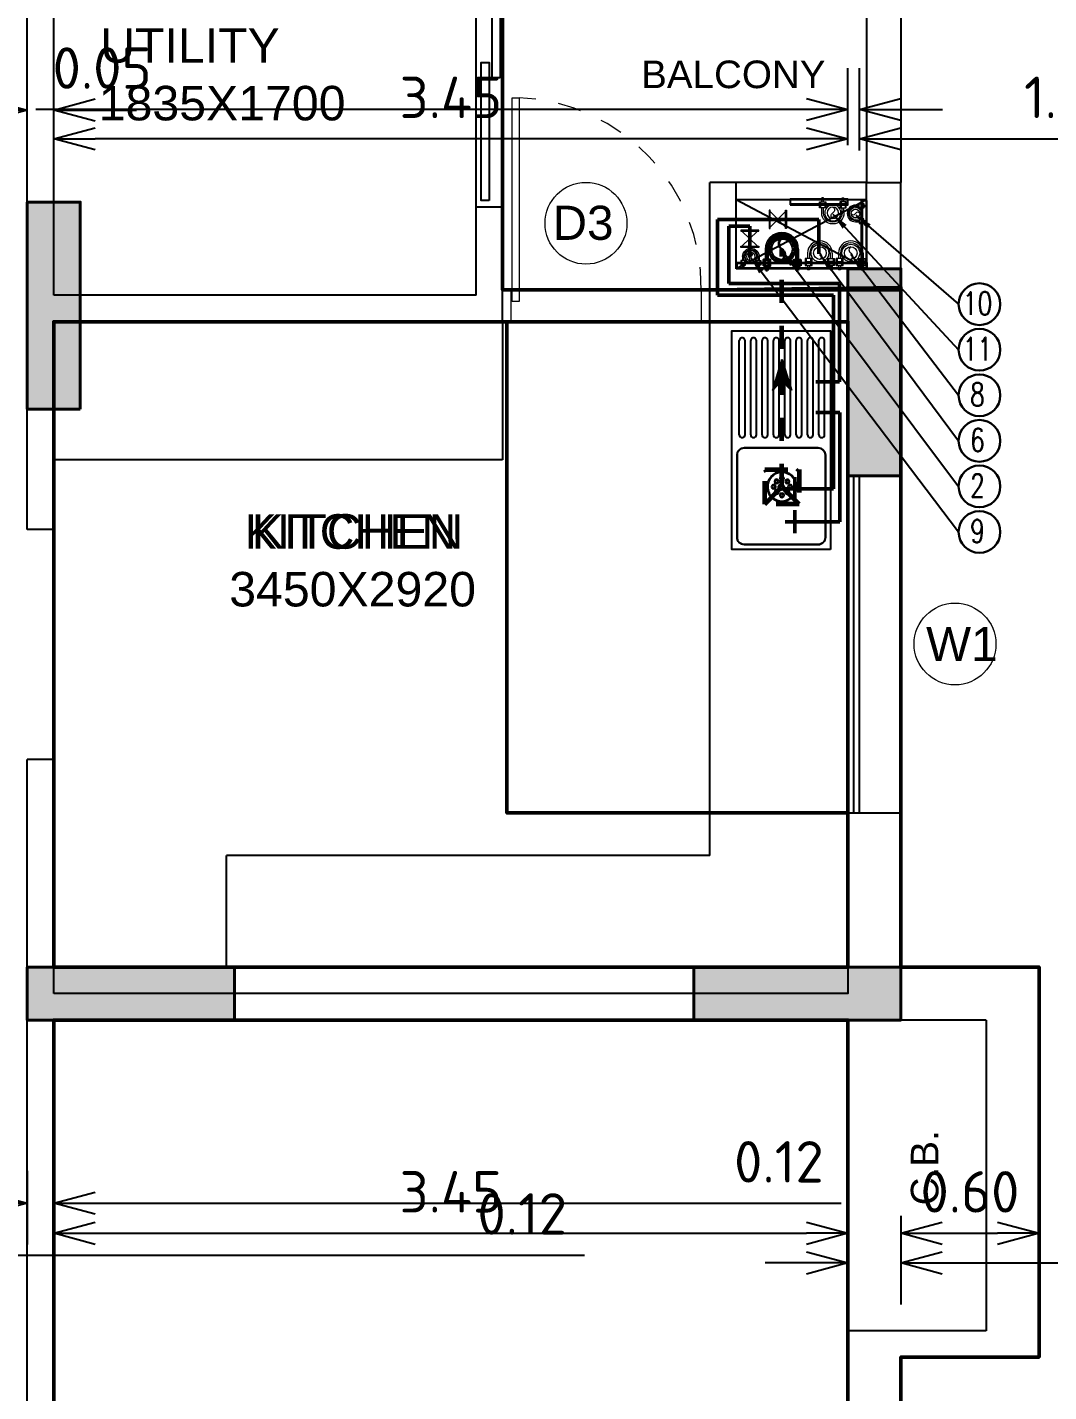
# Model space of a CAD drawing. Header units: inches. Extents: x 0 to 429, y 0 to 185.
# Drawn here: x 240.64 to 245.08, y 105.24 to 111.17 of the extents above; entities that cross this region are included whole.
import ezdxf
from ezdxf.enums import TextEntityAlignment as Align

# ---------------------------------------------------------------- set-up
doc = ezdxf.new("R2010")
doc.units = ezdxf.units.IN
doc.header["$MEASUREMENT"] = 0
doc.linetypes.add('Xr-4BHK-A-B-Typical-Sub$0$HIDDEN', pattern=[0.375, 0.25, -0.125])
doc.layers.get('DEFPOINTS').update_dxf_attribs({"lineweight": 18})
for name, color, linetype, lineweight in [('FLOOR01', 7, 'Continuous', 50), ('XR-4BHK-A-B-TYPICAL-SUB$0$1PL-SHAFT-PIPE-TEXT-50', 213, 'Continuous', 30), ('XR-4BHK-A-B-TYPICAL-SUB$0$DOOR', 34, 'Continuous', 20), ('XR-4BHK-A-B-TYPICAL-SUB$0$TOWER-COL', 1, 'Continuous', 40), ('XR-4BHK-A-B-TYPICAL-SUB$0$TOWER-COL-HATCH', 9, 'Continuous', 5)]:
    doc.layers.add(name, color=color, linetype=linetype, lineweight=lineweight)
doc.layers.add('XR-4BHK-A-B-TYPICAL-SUB$0$1PL-SHAFT-PIPE', color=7, linetype='Continuous')
doc.layers.add('XR-4BHK-A-B-TYPICAL-SUB$0$SEWERARE LINE', color=7, linetype='Continuous', lineweight=35, true_color=0xca2d12)
doc.layers.add('XR-4BHK-A-B-TYPICAL-SUB$0$WATER SUPPLAY', color=7, linetype='Continuous', lineweight=0, true_color=0x00f000)
doc.styles.add('Sanvi Common', font='isocpeur.ttf')
doc.styles.add('Xr-4BHK-A-B-Typical-Sub$0$$0$DIM', font='arial.ttf', dxfattribs={"height": 4})
doc.styles.add('Xr-4BHK-A-B-Typical-Sub$0$$1$Standard', font='arial.ttf')
doc.styles.add('Xr-4BHK-A-B-Typical-Sub$0$AUDIT_D_080506184754-0', font='romans.shx')
doc.styles.add('Xr-4BHK-A-B-Typical-Sub$0$DIM', font='arial.ttf')
doc.styles.add('Xr-4BHK-A-B-Typical-Sub$0$Standard', font='ARIALN.TTF')
doc.dimstyles.new('Sanvi Common', dxfattribs={"dimtxt": 0.18, "dimasz": 0.18, "dimexe": 0.18, "dimexo": 0.0625, "dimgap": 0.09, "dimtad": 1, "dimzin": 0, "dimdsep": 46, "dimtxsty": 'Sanvi Common', "dimblk": 'OPEN30', "dimcen": 0.09, "dimclrd": 68, "dimclre": 68, "dimclrt": 40, "dimadec": 0, "dimazin": 0, "dimtfac": 1, "dimtofl": 0, "dimtmove": 0, "dimatfit": 3, "dimldrblk": 'OPEN30', "dimfxl": 1, "dimtolj": 1, "dimtzin": 0, "dimarcsym": 0})
doc.dimstyles.new('Xr-4BHK-A-B-Typical-Sub$0$DIM 75', dxfattribs={"dimtxt": 75, "dimasz": 75, "dimexe": 0.18, "dimexo": 0.0625, "dimgap": 0.09, "dimtad": 0, "dimtih": 1, "dimtoh": 1, "dimdec": 0, "dimzin": 0, "dimdsep": 46, "dimtxsty": 'Xr-4BHK-A-B-Typical-Sub$0$Standard', "dimcen": 0.09, "dimclrd": 256, "dimclre": 256, "dimclrt": 256, "dimadec": 0, "dimazin": 0, "dimtfac": 1, "dimtdec": 0, "dimtofl": 0, "dimtmove": 0, "dimatfit": 3, "dimfxl": 1, "dimtolj": 1, "dimtzin": 0, "dimarcsym": 0})

# ---------------------------------------------------------------- blocks, each defined once
blk = doc.blocks.new('*X182')
at = {"color": 0}
for p, q in [((3201.577542786451, 1890), (3698.539144592577, 1890)), ((3201.577542786451, 1860), (3698.539144592577, 1860)), ((3201.577542786451, 1830), (3698.539144592577, 1830)), ((3201.577542786451, 1800), (3698.539144592577, 1800)), ((3201.577542786451, 1770), (3698.539144592577, 1770)), ((3201.577542786451, 1740), (3698.539144592577, 1740)), ((3201.577542786451, 1710), (3698.539144592577, 1710)), ((3201.577542786451, 1680), (3698.539144592577, 1680)), ((3201.577542786451, 1650), (3698.539144592577, 1650)), ((3201.577542786451, 1620), (3698.539144592577, 1620)), ((3201.577542786451, 1590), (3698.539144592577, 1590)), ((3201.577542786451, 1560), (3698.539144592577, 1560)), ((3201.577542786451, 1530), (3698.539144592577, 1530)), ((3201.577542786451, 1500), (3698.539144592577, 1500)), ((3201.577542786451, 1470), (3698.539144592577, 1470)), ((3201.577542786451, 1440), (3698.539144592577, 1440))]:
    blk.add_line(p, q, dxfattribs=at)
blk = doc.blocks.new('Xr-4BHK-A-B-Typical-Sub$0$sink14')
blk.add_lwpolyline([(-577.5, -520), (-577.5, 0), (577.5, 0), (577.5, -520)], close=True)
for points in [[(-40.49999999999999, -64.5, 0.4142135623730951), (-78, -27), (-513.0000000000003, -27, 0.4142135623730934), (-550.5000000000003, -64.50000000000023), (-550.5000000000003, -455.5000000000038, 0.4142135623731027), (-512.9999999999994, -493.0000000000038), (-77.99999999999909, -492.9999999999965, 0.4142135623730878), (-40.49999999999999, -455.4999999999964)], [(-550.5000000000003, -455.5000000000038), (-550.5000000000003, -64.5, -0.4142135623730951), (-513, -27), (-78, -27, -0.4142135623730951), (-40.49999999999999, -64.5), (-40.49999999999999, -455.4999999999965, -0.4142135623730929), (-78, -492.9999999999965), (-513, -493.0000000000038, -0.4142135623730992)]]:
    blk.add_lwpolyline(points, format="xyb", close=True)
blk.add_circle((-248, -259.9999999999982), 15)
for centre, start, end in [((29.25564832209648, -53.81830726738008), 90, 270), ((526.217250128222, -53.81830726738008), 270, 90), ((29.25564832209648, -113.81830726738), 90, 270), ((526.217250128222, -113.81830726738), 270, 90), ((29.25564832209648, -173.8183072673801), 90, 270), ((526.217250128222, -173.8183072673801), 270, 90), ((29.25564832209648, -233.8183072673801), 90, 270), ((29.25564832209648, -293.8183072673801), 90, 270), ((526.217250128222, -233.8183072673801), 270, 90), ((526.217250128222, -293.8183072673801), 270, 90), ((29.25564832209648, -353.8183072673801), 90, 270), ((526.217250128222, -353.8183072673801), 270, 90), ((29.25564832209648, -413.81830726738), 90, 270), ((526.217250128222, -413.81830726738), 270, 90), ((29.25564832209648, -473.81830726738), 90, 270), ((526.217250128222, -473.81830726738), 270, 90)]:
    blk.add_arc(centre, 15, start, end)
blk.add_blockref('*X182', (-3172.321894464355, -1928.81830726738))
blk = doc.blocks.new('Xr-4BHK-A-B-Typical-Sub$0$d-750')
at = {"layer": 'XR-4BHK-A-B-TYPICAL-SUB$0$DOOR'}
for p, q in [((5.729134500143118e-09, 718.7499761594656), (5.729134500143118e-09, 749.9999761594656)), ((5.729134500143118e-09, 749.9999761594656), (115.0000000057291, 749.9999761594656)), ((115.0000000057291, 749.9999761594656), (115.0000000057291, 718.7499761594656)), ((115.0000000057291, 718.7499761594656), (5.729134500143118e-09, 718.7499761594656)), ((5.729134500143118e-09, -2.384052721993157e-05), (5.729134500143118e-09, 31.24997615947278)), ((5.729134500143118e-09, 31.24997615947278), (115.0000000057291, 31.24997615947278)), ((115.0000000057291, 31.24997615947278), (115.0000000057291, -2.384052721993157e-05)), ((115.0000000057291, -2.384052721993157e-05), (5.729134500143118e-09, -2.384052721993157e-05))]:
    blk.add_line(p, q, dxfattribs=at)
blk.add_lwpolyline([(73.88675761399941, 34.24997615947278), (811.340492390703, 34.24997615947278), (811.340492390703, 59.24997615947278), (73.88675761399941, 59.24997615947278)], close=True, dxfattribs=at)
at = {"layer": 'XR-4BHK-A-B-TYPICAL-SUB$0$DOOR', "color": 8, "linetype": 'Xr-4BHK-A-B-Typical-Sub$0$HIDDEN', "extrusion": (0, 0, -1)}
blk.add_ellipse((125.0000000057291, 31.24997615947278), major_axis=(218.3991734659579, 652.0652236637238), ratio=0.9987404314647262, start_param=-0.3381296109642833, end_param=1.207250979015199, dxfattribs=at)
blk = doc.blocks.new('Xr-4BHK-A-B-Typical-Sub$0$REV.CO.')
at = {"layer": 'XR-4BHK-A-B-TYPICAL-SUB$0$TOWER-COL-HATCH'}
for points in [[(456701.6026076346, 11955.22670572487), (456701.6026076346, 11725.22670572504), (455801.1053430899, 11725.22714034546), (455801.1053430892, 11955.22714034593)], [(458696.0964684737, 11724.7721942397), (458696.0964684737, 11954.77219423946), (459596.0964278332, 11954.7715867867), (459596.0964278339, 11724.77158678624)], [(459366.105343089, 8690.003288494714), (459596.105343089, 8690.003288494714), (459596.1053374442, 9589.802804727991), (459366.1053374442, 9589.802804727991)], [(456031.1053430889, 8400.227134702109), (455801.105343089, 8400.227134702109), (455801.1057777088, 9300.22713470176), (456031.1057777093, 9300.227134702458)]]:
    blk.add_hatch(color=256, dxfattribs=at).paths.add_polyline_path(points)
at = {"layer": 'XR-4BHK-A-B-TYPICAL-SUB$0$TOWER-COL'}
for points in [[(455801.105343089, 11955.22713470211), (455801.105343089, 11725.22713470211), (456701.6027795789, 11725.2266075391), (456701.6027795789, 11955.2266075391)], [(459596.0964278341, 11724.77159243005), (459596.0964278341, 11954.77159243005), (458696.0964684737, 11954.77219423958), (458696.0964684737, 11724.77219423958)], [(459366.105343089, 8690.003288494714), (459596.105343089, 8690.003288494714), (459596.1053374442, 9589.802804727991), (459366.1053374442, 9589.802804727991)], [(456031.1057720655, 9300.227134702109), (455801.1057720655, 9300.227134702109), (455801.105343089, 8400.227134702109), (456031.105343089, 8400.227134702109)]]:
    blk.add_lwpolyline(points, close=True, dxfattribs=at)
blk = doc.blocks.new('Xr-4BHK-A-B-Typical-Sub$0$$0$DOOR NO')
at = {"lineweight": 0}
blk.add_circle((5.684341886080801e-14, 0), 10, dxfattribs=at)
at = {"style": 'Xr-4BHK-A-B-Typical-Sub$0$$0$DIM'}
blk.add_attdef('X1', text='', height=9, dxfattribs=at).set_placement((5.684341886080801e-14, 0), align=Align.MIDDLE_CENTER)
blk = doc.blocks.new('_Open30')
at = {"color": 0, "linetype": 'ByBlock', "lineweight": -2}
for p, q in [((-1, 0.26794919), (0, 0)), ((0, 0), (-1, -0.26794919)), ((0, 0), (-1, 0))]:
    blk.add_line(p, q, dxfattribs=at)
blk = doc.blocks.new('*D297')
at = {"color": 68, "lineweight": -2, "transparency": 16777216}
for p, q in [((244.2092259585972, 110.6576116476641), (244.2092259585972, 110.9925284622652)), ((244.2592525328275, 110.6340160242394), (244.2592525328275, 110.9925284622652)), ((244.0292259585972, 110.8125284622652), (240.6812259585992, 110.8125284622652)), ((244.4392525328275, 110.8125284622652), (244.6192525328275, 110.8125284622652))]:
    blk.add_line(p, q, dxfattribs=at)
at = {"layer": 'DEFPOINTS', "color": 0, "transparency": 16777216}
for p in [(244.2092259585972, 110.8125284622652), (244.2092259585972, 110.5951116476641), (244.2592525328275, 110.5715160242394)]:
    blk.add_point(p, dxfattribs=at)
at = {"color": 68, "lineweight": -2, "transparency": 16777216, "xscale": 0.18, "yscale": 0.18, "zscale": 0.18}
blk.add_blockref('_Open30', (244.2092259585972, 110.8125284622652), dxfattribs=at)
at = {"color": 68, "lineweight": -2, "transparency": 16777216, "xscale": 0.18, "yscale": 0.18, "zscale": 0.18, "rotation": 180}
blk.add_blockref('_Open30', (244.2592525328275, 110.8125284622652), dxfattribs=at)
at = {"color": 40, "transparency": 16777216, "insert": (240.9692259585992, 110.9925284622652), "char_height": 0.18, "attachment_point": 5, "style": 'Sanvi Common'}
blk.add_mtext('\\A1;0.05', dxfattribs=at)
blk = doc.blocks.new('*D298')
at = {"color": 68, "lineweight": -2, "transparency": 16777216}
for p, q in [((240.7592293392283, 110.5018268825075), (240.7592293392283, 110.8651638419172)), ((244.2092259585972, 110.6576116476641), (244.2092259585972, 110.8651638419172)), ((244.0292259585972, 110.6851638419171), (240.9392293392283, 110.6851638419171))]:
    blk.add_line(p, q, dxfattribs=at)
at = {"layer": 'DEFPOINTS', "color": 0, "transparency": 16777216}
for p in [(240.7592293392283, 110.6851638419171), (244.2092259585972, 110.5951116476641), (240.7592293392283, 110.4393268825075)]:
    blk.add_point(p, dxfattribs=at)
at = {"color": 68, "lineweight": -2, "transparency": 16777216, "xscale": 0.18, "yscale": 0.18, "zscale": 0.18, "rotation": 180}
blk.add_blockref('_Open30', (240.7592293392283, 110.6851638419171), dxfattribs=at)
at = {"color": 68, "lineweight": -2, "transparency": 16777216, "xscale": 0.18, "yscale": 0.18, "zscale": 0.18}
blk.add_blockref('_Open30', (244.2092259585972, 110.6851638419171), dxfattribs=at)
at = {"color": 40, "transparency": 16777216, "insert": (242.4842276489127, 110.8651638419172), "char_height": 0.18, "attachment_point": 5, "style": 'Sanvi Common'}
blk.add_mtext('\\A1;3.45', dxfattribs=at)
blk = doc.blocks.new('*D299')
at = {"color": 68, "lineweight": -2, "transparency": 16777216}
for p, q in [((240.6442292354824, 110.5018268825075), (240.6442292354824, 110.9899911334571)), ((240.7592293392283, 110.5018268825075), (240.7592293392283, 110.9899911334571)), ((240.4642292354824, 110.8099911334571), (237.224229235481, 110.8099911334571)), ((240.9392293392283, 110.8099911334571), (241.1192293392283, 110.8099911334571))]:
    blk.add_line(p, q, dxfattribs=at)
at = {"layer": 'DEFPOINTS', "color": 0, "transparency": 16777216}
for p in [(240.6442292354824, 110.8099911334571), (240.6442292354824, 110.4393268825075), (240.7592293392283, 110.4393268825075)]:
    blk.add_point(p, dxfattribs=at)
at = {"color": 68, "lineweight": -2, "transparency": 16777216, "xscale": 0.18, "yscale": 0.18, "zscale": 0.18}
blk.add_blockref('_Open30', (240.6442292354824, 110.8099911334571), dxfattribs=at)
at = {"color": 68, "lineweight": -2, "transparency": 16777216, "xscale": 0.18, "yscale": 0.18, "zscale": 0.18, "rotation": 180}
blk.add_blockref('_Open30', (240.7592293392283, 110.8099911334571), dxfattribs=at)
at = {"color": 40, "transparency": 16777216, "insert": (237.494229235481, 110.9899911334571), "char_height": 0.18, "attachment_point": 5, "style": 'Sanvi Common'}
blk.add_mtext('\\A1;0.12', dxfattribs=at)
blk = doc.blocks.new('*D308')
at = {"color": 68, "lineweight": -2, "transparency": 16777216}
for p, q in [((239.5292426831203, 106.1040240642029), (239.5292426831203, 105.6526112719947)), ((239.6442426885243, 106.1040240953003), (239.6442426885243, 105.6526112719947)), ((239.3492426831203, 105.8326112719947), (239.1692426831203, 105.8326112719947)), ((239.8242426885244, 105.8326112719947), (243.0642426885258, 105.8326112719947))]:
    blk.add_line(p, q, dxfattribs=at)
at = {"layer": 'DEFPOINTS', "color": 0, "transparency": 16777216}
for p in [(239.5292426831203, 106.1665240642029), (239.6442426885243, 106.1665240953003), (239.6442426885243, 105.8326112719947)]:
    blk.add_point(p, dxfattribs=at)
at = {"color": 68, "lineweight": -2, "transparency": 16777216, "xscale": 0.18, "yscale": 0.18, "zscale": 0.18}
blk.add_blockref('_Open30', (239.5292426831203, 105.8326112719947), dxfattribs=at)
at = {"color": 68, "lineweight": -2, "transparency": 16777216, "xscale": 0.18, "yscale": 0.18, "zscale": 0.18, "rotation": 180}
blk.add_blockref('_Open30', (239.6442426885243, 105.8326112719947), dxfattribs=at)
at = {"color": 40, "transparency": 16777216, "insert": (242.7942426885258, 106.0126112719947), "char_height": 0.18, "attachment_point": 5, "style": 'Sanvi Common'}
blk.add_mtext('\\A1;0.12', dxfattribs=at)
blk = doc.blocks.new('*D310')
at = {"color": 68, "lineweight": -2, "transparency": 16777216}
for p, q in [((240.6442293392085, 106.1991878819241), (240.6442293392085, 105.8789901983618)), ((240.7592293392283, 106.1991878819241), (240.7592293392283, 105.8789901983618)), ((240.4642293392085, 106.0589901983618), (240.2842293392085, 106.0589901983618)), ((240.9392293392283, 106.0589901983618), (244.1792293392297, 106.0589901983618))]:
    blk.add_line(p, q, dxfattribs=at)
at = {"layer": 'DEFPOINTS', "color": 0, "transparency": 16777216}
for p in [(240.6442293392085, 106.2616878819241), (240.7592293392283, 106.2616878819241), (240.7592293392283, 106.0589901983618)]:
    blk.add_point(p, dxfattribs=at)
at = {"color": 68, "lineweight": -2, "transparency": 16777216, "xscale": 0.18, "yscale": 0.18, "zscale": 0.18}
blk.add_blockref('_Open30', (240.6442293392085, 106.0589901983618), dxfattribs=at)
at = {"color": 68, "lineweight": -2, "transparency": 16777216, "xscale": 0.18, "yscale": 0.18, "zscale": 0.18, "rotation": 180}
blk.add_blockref('_Open30', (240.7592293392283, 106.0589901983618), dxfattribs=at)
at = {"color": 40, "transparency": 16777216, "insert": (243.9092293392297, 106.2389901983618), "char_height": 0.18, "attachment_point": 5, "style": 'Sanvi Common'}
blk.add_mtext('\\A1;0.12', dxfattribs=at)
blk = doc.blocks.new('*D311')
at = {"color": 68, "lineweight": -2, "transparency": 16777216}
for p, q in [((240.7592293392283, 106.1991878819241), (240.7592293392283, 105.7485411054294)), ((244.2092426885267, 106.0040242806713), (244.2092426885267, 105.7485411054294)), ((240.9392293392283, 105.9285411054294), (244.0292426885267, 105.9285411054294))]:
    blk.add_line(p, q, dxfattribs=at)
at = {"layer": 'DEFPOINTS', "color": 0, "transparency": 16777216}
for p in [(240.7592293392283, 106.2616878819241), (244.2092426885267, 106.0665242806713), (244.2092426885267, 105.9285411054294)]:
    blk.add_point(p, dxfattribs=at)
at = {"color": 68, "lineweight": -2, "transparency": 16777216, "xscale": 0.18, "yscale": 0.18, "zscale": 0.18, "rotation": 180}
blk.add_blockref('_Open30', (240.7592293392283, 105.9285411054294), dxfattribs=at)
at = {"color": 68, "lineweight": -2, "transparency": 16777216, "xscale": 0.18, "yscale": 0.18, "zscale": 0.18}
blk.add_blockref('_Open30', (244.2092426885267, 105.9285411054294), dxfattribs=at)
at = {"color": 40, "transparency": 16777216, "insert": (242.4842360138775, 106.1085411054294), "char_height": 0.18, "attachment_point": 5, "style": 'Sanvi Common'}
blk.add_mtext('\\A1;3.45', dxfattribs=at)
blk = doc.blocks.new('*D312')
at = {"color": 68, "lineweight": -2, "transparency": 16777216}
for p, q in [((244.2092426885267, 106.0040242806713), (244.2092426885267, 105.619355690469)), ((244.4392426885371, 106.0040242806713), (244.4392426885371, 105.619355690469)), ((244.0292426885267, 105.799355690469), (243.8492426885267, 105.799355690469)), ((244.6192426885372, 105.799355690469), (247.9672426885351, 105.799355690469))]:
    blk.add_line(p, q, dxfattribs=at)
at = {"layer": 'DEFPOINTS', "color": 0, "transparency": 16777216}
for p in [(244.2092426885267, 106.0665242806713), (244.4392426885371, 106.0665242806713), (244.4392426885371, 105.799355690469)]:
    blk.add_point(p, dxfattribs=at)
at = {"color": 68, "lineweight": -2, "transparency": 16777216, "xscale": 0.18, "yscale": 0.18, "zscale": 0.18}
blk.add_blockref('_Open30', (244.2092426885267, 105.799355690469), dxfattribs=at)
at = {"color": 68, "lineweight": -2, "transparency": 16777216, "xscale": 0.18, "yscale": 0.18, "zscale": 0.18, "rotation": 180}
blk.add_blockref('_Open30', (244.4392426885371, 105.799355690469), dxfattribs=at)
at = {"color": 40, "transparency": 16777216, "insert": (247.6792426885351, 105.979355690469), "char_height": 0.18, "attachment_point": 5, "style": 'Sanvi Common'}
blk.add_mtext('\\A1;0.23', dxfattribs=at)
blk = doc.blocks.new('*D313')
at = {"color": 68, "lineweight": -2, "transparency": 16777216}
for p, q in [((244.4392426885371, 106.0040242806713), (244.4392426885371, 105.7485411054294)), ((244.6192426885372, 105.9285411054294), (244.8592259585844, 105.9285411054294)), ((245.0392259585844, 105.8660411054439), (245.0392259585844, 105.7485411054294))]:
    blk.add_line(p, q, dxfattribs=at)
at = {"layer": 'DEFPOINTS', "color": 0, "transparency": 16777216}
for p in [(244.4392426885371, 106.0665242806713), (245.0392259585844, 105.9285411054439), (245.0392259585844, 105.9285411054294)]:
    blk.add_point(p, dxfattribs=at)
at = {"color": 68, "lineweight": -2, "transparency": 16777216, "xscale": 0.18, "yscale": 0.18, "zscale": 0.18, "rotation": 180}
blk.add_blockref('_Open30', (244.4392426885371, 105.9285411054294), dxfattribs=at)
at = {"color": 68, "lineweight": -2, "transparency": 16777216, "xscale": 0.18, "yscale": 0.18, "zscale": 0.18}
blk.add_blockref('_Open30', (245.0392259585844, 105.9285411054294), dxfattribs=at)
at = {"color": 40, "transparency": 16777216, "insert": (244.7392343235608, 106.1085411054294), "char_height": 0.18, "attachment_point": 5, "style": 'Sanvi Common'}
blk.add_mtext('\\A1;0.60', dxfattribs=at)
blk = doc.blocks.new('*D315')
at = {"color": 68, "lineweight": -2, "transparency": 16777216}
for p, q in [((244.2592525328275, 110.6340160242394), (244.2592525328275, 110.8651638419172)), ((246.1033834552274, 110.8412332767326), (246.1033834552274, 110.5051638419171)), ((244.4392525328275, 110.6851638419171), (245.9233834552274, 110.6851638419171))]:
    blk.add_line(p, q, dxfattribs=at)
at = {"layer": 'DEFPOINTS', "color": 0, "transparency": 16777216}
for p in [(246.1033834552274, 110.9037332767326), (246.1033834552274, 110.6851638419171), (244.2592525328275, 110.5715160242394)]:
    blk.add_point(p, dxfattribs=at)
at = {"color": 68, "lineweight": -2, "transparency": 16777216, "xscale": 0.18, "yscale": 0.18, "zscale": 0.18, "rotation": 180}
blk.add_blockref('_Open30', (244.2592525328275, 110.6851638419171), dxfattribs=at)
at = {"color": 68, "lineweight": -2, "transparency": 16777216, "xscale": 0.18, "yscale": 0.18, "zscale": 0.18}
blk.add_blockref('_Open30', (246.1033834552274, 110.6851638419171), dxfattribs=at)
at = {"color": 40, "transparency": 16777216, "insert": (245.1813179940274, 110.8651638419172), "char_height": 0.18, "attachment_point": 5, "style": 'Sanvi Common'}
blk.add_mtext('\\A1;1.84', dxfattribs=at)
blk = doc.blocks.new('Xr-4BHK-A-B-Typical-Sub$0$CI100')
at = {"layer": 'XR-4BHK-A-B-TYPICAL-SUB$0$SEWERARE LINE', "ltscale": 100}
for p, q in [((-78.8920929323649, -2.473825588822365e-09), (-78.8920929323649, 11.49232116586063)), ((-73.99999999970896, 60.66666666648234), (-74.00000000098953, 11.49232116586063)), ((-65.99999999976717, 60.66666666648234), (-65.99999999854481, 11.49232116586063)), ((-61.1079070615815, -2.473825588822365e-09), (-61.1079070615815, 11.49232116586063)), ((61.1079070615815, -2.473825588822365e-09), (61.1079070615815, 11.49232116586063)), ((65.99999999976717, 60.66666666648234), (65.9999999985157, 11.49232116586063)), ((73.99999999970896, 60.66666666648234), (74.00000000096043, 11.49232116586063)), ((78.8920929323649, -2.473825588822365e-09), (78.8920929323649, 11.49232116586063)), ((-78.89209293544991, -15.49232117328211), (-78.89209293544991, -4.000000002473826)), ((-74.00000000098953, -2.473825588822365e-09), (-74.00000000343425, -4.000000002473826)), ((-74.00000000343425, -15.49232117328211), (-74.00000000288128, -37.33333333814517)), ((-74.00000000343425, -16.76924574613804), (-74.00000000343425, -37.33333333567134)), ((-66.00000000098953, -37.33333333567134), (-74.00000000098953, -37.33333333567134)), ((-66.00000000098953, -2.473825588822365e-09), (-66.00000000098953, -4.000000002473826)), ((-66.00000000098953, -15.49232117328211), (-66.00000000098953, -37.33333333567134)), ((-66.00000000098953, -16.76924574613804), (-66.00000000098953, -37.33333333814517)), ((-61.10790706466651, -15.49232117328211), (-61.10790706466651, -4.000000002473826)), ((61.10790706466651, -15.49232117328211), (61.10790706466651, -4.000000002473826)), ((66.00000000096043, -2.473825588822365e-09), (66.00000000096043, -4.000000002473826)), ((66.00000000096043, -15.49232117328211), (66.00000000096043, -37.33333333567134)), ((66.00000000096043, -16.76924574613804), (66.00000000096043, -37.33333333814517)), ((66.00000000096043, -37.33333333567134), (74.00000000096043, -37.33333333567134)), ((74.00000000096043, -2.473825588822365e-09), (74.00000000340515, -4.000000002473826)), ((74.00000000340515, -15.49232117328211), (74.00000000285218, -37.33333333814517)), ((74.00000000340515, -16.76924574613804), (74.00000000340515, -37.33333333567134)), ((78.89209293544991, -15.49232117328211), (78.89209293544991, -4.000000002473826))]:
    blk.add_line(p, q, dxfattribs=at)
for points in [[(-85.44812645978527, -2.473825588822365e-09), (-54.55187353718793, -2.473825588822365e-09), (-54.55187353718793, 11.49232116586063), (-85.44812645978527, 11.49232116586063)], [(85.44812645975617, -2.473825588822365e-09), (54.55187353718793, -2.473825588822365e-09), (54.55187353718793, 11.49232116586063), (85.44812645975617, 11.49232116586063)], [(-85.4481264622882, -15.49232117328211), (-54.55187353971996, -15.49232117328211), (-54.55187353971996, -4.000000002473826), (-85.4481264622882, -4.000000002473826)], [(85.4481264622882, -15.49232117328211), (54.55187353969086, -15.49232117328211), (54.55187353969086, -4.000000002473826), (85.4481264622882, -4.000000002473826)]]:
    blk.add_lwpolyline(points, close=True, dxfattribs=at)
for radius in [60.6666666669153, 50.00000000020492]:
    blk.add_circle((0, 60.66666666648234), radius, dxfattribs=at)
for centre, radius, start, end in [((0, 60.66666666648234), 74.00000000030329, 0, 180), ((0, 60.66666666648234), 66.00000000027049, 0, 180), ((13.8690806030645, 85.66666666636593), 28.5893581037178, 119.0199020114029, 240.9800979885971), ((-13.8690806030645, 35.66666666656965), 28.5893581037178, 299.0199020114029, 60.98009798859712)]:
    blk.add_arc(centre, radius, start, end, dxfattribs=at)
blk = doc.blocks.new('Xr-4BHK-A-B-Typical-Sub$0$CI50')
at = {"layer": 'XR-4BHK-A-B-TYPICAL-SUB$0$WATER SUPPLAY', "ltscale": 100}
for p, q in [((-53.22542626422364, 2), (-53.22542626422364, 13.49232116833446)), ((-48.33333333313931, 34.99999999991269), (-48.33333333284827, 13.49232116833446)), ((-48.33333333284827, 2), (-48.33333333529299, -2)), ((-40.33333333319752, 34.99999999991269), (-40.33333333040355, 13.49232116833446)), ((-40.33333333284827, 2), (-40.33333333284827, -2)), ((-35.44124039344024, 2), (-35.44124039344024, 13.49232116833446)), ((35.44124039344024, 2), (35.44124039344024, 13.49232116833446)), ((40.33333333319752, 34.99999999481952), (40.33333333354676, 13.49232116324129)), ((40.33333333284827, 2), (40.33333333284827, -2)), ((48.33333333313931, 34.99999999481952), (48.33333333599148, 13.49232116324129)), ((48.33333333284827, 2), (48.33333333529299, -2)), ((53.22542626422364, 2), (53.22542626422364, 13.49232116833446)), ((-53.22542626730865, -13.49232117080828), (-53.22542626730865, -2)), ((-48.33333333529299, -13.49232117080828), (-48.33333333471091, -30.62995350570418)), ((-48.33333333529299, -14.76924574369332), (-48.33333333529299, -30.62995350323035)), ((-40.33333333284827, -30.62995350323035), (-48.33333333284827, -30.62995350323035)), ((-40.33333333284827, -13.49232117080828), (-40.33333333284827, -30.62995350323035)), ((-40.33333333284827, -14.76924574369332), (-40.33333333284827, -30.62995350570418)), ((-35.44124039652525, -13.49232117080828), (-35.44124039652525, -2)), ((35.44124039652525, -13.49232117080828), (35.44124039652525, -2)), ((40.33333333284827, -13.49232117080828), (40.33333333284827, -30.62995350323035)), ((40.33333333284827, -14.76924574369332), (40.33333333284827, -30.62995350570418)), ((40.33333333284827, -30.62995350323035), (48.33333333284827, -30.62995350323035)), ((48.33333333529299, -13.49232117080828), (48.33333333471091, -30.62995350570418)), ((48.33333333529299, -14.76924574369332), (48.33333333529299, -30.62995350323035)), ((53.22542626730865, -13.49232117080828), (53.22542626730865, -2))]:
    blk.add_line(p, q, dxfattribs=at)
at = {"layer": 'XR-4BHK-A-B-TYPICAL-SUB$0$WATER SUPPLAY', "ltscale": 100, "elevation": 1.671858e-10}
for points in [[(-57.92892428027699, 2), (-30.86954810534371, 2), (-30.86954810534371, 13.49232116833446), (-57.92892428027699, 13.49232116833446)], [(57.92892428027699, 2), (30.86954810534371, 2), (30.86954810534371, 13.49232116833446), (57.92892428027699, 13.49232116833446)], [(-57.92892428277992, -13.49232117080828), (-30.86954810784664, -13.49232117080828), (-30.86954810784664, -2), (-57.92892428277992, -2)], [(57.92892428277992, -13.49232117080828), (30.86954810784664, -13.49232117080828), (30.86954810784664, -2), (57.92892428277992, -2)]]:
    blk.add_lwpolyline(points, close=True, dxfattribs=at)
at = {"layer": 'XR-4BHK-A-B-TYPICAL-SUB$0$WATER SUPPLAY', "ltscale": 100}
for radius in [34.99999999990905, 24.99999999990905]:
    blk.add_circle((0, 34.99999999991269), radius, dxfattribs=at)
for centre, radius, start, end in [((0, 34.99999999991269), 48.33333333322298, 1.667526652835144e-09, 179.9999999983325), ((0, 34.99999999991269), 40.33333333322297, 359.9999999983325, 180.0000000016675), ((6.934540301561356, 47.49999999985448), 14.29467905174831, 119.0199020128229, 240.9800979871771), ((-6.934540301561356, 22.4999999999709), 14.29467905174831, 299.0199020128229, 60.98009798717712)]:
    blk.add_arc(centre, radius, start, end, dxfattribs=at)
blk = doc.blocks.new('Xr-4BHK-A-B-Typical-Sub$0$FT 100')
at = {"linetype": 'Continuous'}
blk.add_ellipse((0, 9.313226e-10), major_axis=(63.43259801403039, -2.92498021481441), ratio=0.9999999998229452, start_param=0.0460789852015406, end_param=6.329264292381125, dxfattribs=at)
for centre, major_axis, ratio in [((-36.73191107809544, 9.313226e-10), (7.970910180024961, 9e-16), 0.9999999998347632), ((-23.28150001447648, 23.28150001075119), (7.970910180354233, 9e-16), 0.999999999793454), ((0, 35.35070415306836), (7.970910180354233, 9e-16), 0.9999999998760722), ((0, 9.313226e-10), (7.970910180683508, 9e-16), 0.9999999997521444), ((23.28150001447648, 23.28150001075119), (7.970910180354233, 9e-16), 0.999999999793454), ((36.73191107762978, 9.313226e-10), (7.970910180683508, 0), 0.9999999997521444), ((-23.28150001447648, -23.28150000981986), (7.970910180354233, 9e-16), 0.9999999998347632), ((0, -35.35070415120572), (7.970910180354233, 9e-16), 0.999999999793454), ((23.28150001401082, -23.28150000981986), (7.970910180354233, 9e-16), 0.9999999998347632)]:
    blk.add_ellipse(centre, major_axis=major_axis, ratio=ratio)
blk = doc.blocks.new('Xr-4BHK-A-B-Typical-Sub$0$A6')
at = {"linetype": 'Continuous', "lineweight": -3}
h = blk.add_hatch(dxfattribs=at)
h.set_pattern_fill('ANSI31', color=8, scale=51.85001933485683, angle=269.9862146204266, style=0)
h.set_pattern_definition([(314.9862146204265, (-3558.981502296403, 121585.5365484209), (4.584040057853496, 4.581834745929909), [])])
h.paths.add_polyline_path([(-42.47234761156142, 41.50318173249252), (0, 0), (-42.49231404624879, -41.48273921257351), (91.68663005856797, -0.02205982757732272)])
for p, q in [((-42.49231404624879, -41.48273921245709), (0, 0)), ((-42.47234761156142, 41.50318173249252), (0, 0)), ((91.68663005856797, -0.0220598274609074), (-42.47234761156142, 41.50318173249252)), ((0, 0), (91.68663005856797, -0.0220598274609074)), ((91.68663005856797, -0.0220598274609074), (-42.49231404624879, -41.48273921245709))]:
    blk.add_line(p, q, dxfattribs=at)
blk = doc.blocks.new('Xr-4BHK-A-B-Typical-Sub$0$P-VALVE')
at = {"linetype": 'Continuous'}
for p, q in [((-19.66080000158399, 19.0427147973096), (19.66079999436624, 19.0427147973096)), ((-19.66080000181682, 16.42127499272465), (-19.66080000158399, 19.0427147973096)), ((19.66079999436624, 16.42127499272465), (-19.66080000181682, 16.42127499272465)), ((-17.0393600014504, -16.42127499272465), (17.0393600014504, 16.42127499272465)), ((-17.0393600014504, 16.42127499275375), (17.0393600014504, -16.42127499272465)), ((19.66079999436624, 19.0427147973096), (19.66079999436624, 16.42127499272465)), ((19.66079999459907, -16.42127499272465), (-19.66080000158399, -16.42127499269554)), ((-19.66080000158399, -16.42127499269554), (-19.66080000181682, -19.04271479707677)), ((-19.66080000181682, -19.04271479707677), (19.66079999436624, -19.04271479707677)), ((19.66079999436624, -19.04271479707677), (19.66079999459907, -16.42127499272465))]:
    blk.add_line(p, q, dxfattribs=at)
blk = doc.blocks.new('Xr-4BHK-A-B-Typical-Sub$0$A$C14D55273')
at = {"layer": 'XR-4BHK-A-B-TYPICAL-SUB$0$WATER SUPPLAY', "lineweight": 50}
for p, q in [((11852.05317565621, -10910.59095995323), (12089.98608965668, -10910.59096181209)), ((11894.55317564844, -10860.59096028519), (11894.55317564838, -10960.59096028519)), ((12089.98608965668, -10910.59096181209), (12090.28627015426, -11385.97916478122)), ((11894.55317564844, -11004.18464563767), (11894.55317564838, -11104.18464563767)), ((11852.05317565621, -11054.18464530571), (12062.77939843203, -11054.184646952)), ((12062.779398432, -11054.18464695201), (12062.77939570337, -11895.59736950851)), ((11985.91746589745, -11385.97916478122), (12090.28627015426, -11385.97916478122)), ((11985.91746589745, -11518.16242080886), (12087.86286686364, -11518.16242080886)), ((12087.86286686364, -11518.16242080886), (12088.13276762, -11945.59736950851)), ((12062.77939570337, -11895.59736950851), (11558.91747045278, -11895.59736950851)), ((11558.91747045278, -11895.59736950851), (11558.91747045281, -12224.81263916717)), ((12088.13276762, -11945.59736950851), (11607.92664414475, -11945.59736950851)), ((11607.92664414478, -12195.34188632875), (11607.92664414475, -11945.59736950851)), ((11698.61454343665, -12059.68050182768), (11698.61454343665, -12195.34188632875)), ((11998.17217172222, -12075.29175637387), (11998.17217172222, -12224.81263916717)), ((11698.61454343665, -12195.34188632875), (11607.92664414478, -12195.34188632875)), ((11998.17217172222, -12224.81263916717), (11558.91747045281, -12224.81263916717))]:
    blk.add_line(p, q, dxfattribs=at)
at = {"layer": 'XR-4BHK-A-B-TYPICAL-SUB$0$WATER SUPPLAY', "lineweight": 50, "xscale": 2.000000000000041, "yscale": 2.000000000000041, "zscale": 2.000000000000041}
for p, rotation in [((11698.61454343674, -12140.57341708906), 180.0000115776376), ((11820.16013720183, -12224.81263916717), 90.00001157763748)]:
    blk.add_blockref('Xr-4BHK-A-B-Typical-Sub$0$P-VALVE', p, dxfattribs=dict(at, rotation=rotation))
blk = doc.blocks.new('Xr-4BHK-A-B-Typical-Sub$0$A$C2521575D')
at = {"layer": 'XR-4BHK-A-B-TYPICAL-SUB$0$1PL-SHAFT-PIPE'}
for p, q in [((12658.22061045625, 12111.26282816935), (12907.99573049459, 12111.26307963608)), ((12970.4893831852, 12124.68286604793), (12970.48963465192, 11832.48759196835)), ((12426.99402356593, 11853.48759210915), (12991.48700710537, 11853.48743526928))]:
    blk.add_line(p, q, dxfattribs=at)
for points in [[(12658.22061045625, 12107.26282816935), (12907.99573049459, 12107.26307963608), (12907.99573049459, 12132.26307963608), (12658.22061045625, 12132.26282816935)], [(12966.4893831852, 12124.68286604793), (12966.48963465192, 11832.48759196835), (12991.48963465192, 11832.48759196835), (12991.4893831852, 12124.68286604793)], [(12426.99402356593, 11857.48759210915), (12991.48700710537, 11857.48743526928), (12991.48700710537, 11832.48743526928), (12426.99402356593, 11832.48759210915)]]:
    blk.add_lwpolyline(points, close=True, dxfattribs=at)
at = {"layer": 'XR-4BHK-A-B-TYPICAL-SUB$0$1PL-SHAFT-PIPE-TEXT-50'}
for centre in [(13480.13281333752, 11675.69981858724), (13480.13281333752, 11477.71683964473), (13480.13281333752, 11279.73386070222), (13480.13281333752, 11081.7508817597), (13480.13281333752, 10883.76790281719), (13480.13281333752, 10685.78492387468)]:
    blk.add_circle(centre, 90.64944575136178, dxfattribs=at)
at = {"layer": 'XR-4BHK-A-B-TYPICAL-SUB$0$SEWERARE LINE', "linetype": 'Xr-4BHK-A-B-Typical-Sub$0$HIDDEN', "lineweight": 60, "ltscale": 200}
for p, q in [((12622.09386056903, 10882.20089840207), (12622.09386056903, 11913.58002341497)), ((12547.09385749782, 10807.20090147328), (12697.09385749782, 10957.20090147328)), ((12697.09385749782, 10807.20090147328), (12547.09385749782, 10957.20090147328))]:
    blk.add_line(p, q, dxfattribs=at)
blk.add_lwpolyline([(12547.09385749782, 10957.20090147328), (12697.09385749782, 10957.20090147328), (12697.09385749782, 10807.20090147328), (12547.09385749782, 10807.20090147328)], close=True, dxfattribs=at)
at = {"layer": 'XR-4BHK-A-B-TYPICAL-SUB$0$1PL-SHAFT-PIPE', "xscale": -1, "rotation": 180}
blk.add_blockref('Xr-4BHK-A-B-Typical-Sub$0$CI50', (12843.3432217045, 12107.59867624663), dxfattribs=at)
at = {"layer": 'XR-4BHK-A-B-TYPICAL-SUB$0$1PL-SHAFT-PIPE', "xscale": 0.75, "yscale": 0.75, "zscale": 0.75, "rotation": 90}
blk.add_blockref('Xr-4BHK-A-B-Typical-Sub$0$CI50', (12967.9893994435, 12070.00444047196), dxfattribs=at)
at = {"layer": 'XR-4BHK-A-B-TYPICAL-SUB$0$1PL-SHAFT-PIPE'}
for name, p, xscale, yscale, zscale in [('Xr-4BHK-A-B-Typical-Sub$0$CI100', (12622.10212441551, 11857.48753789992), 0.9404999999969732, 0.9404999999969732, 0.9404999999969732), ('Xr-4BHK-A-B-Typical-Sub$0$CI50', (12786.87531547499, 11859.34882098354), 1.099999999976717, 1.099999999976717, 1.099999999976717), ('Xr-4BHK-A-B-Typical-Sub$0$CI50', (12921.33890398141, 11859.34882098354), 1.099999999976717, 1.099999999976717, 1.099999999976717), ('Xr-4BHK-A-B-Typical-Sub$0$CI50', (12487.31768718414, 11855.98756645274), -0.75, 0.75, 0.75)]:
    blk.add_blockref(name, p, dxfattribs=dict(at, xscale=xscale, yscale=yscale, zscale=zscale))
at = {"layer": 'XR-4BHK-A-B-TYPICAL-SUB$0$SEWERARE LINE', "linetype": 'Xr-4BHK-A-B-Typical-Sub$0$HIDDEN', "lineweight": 60, "ltscale": 200, "extrusion": (1.648943905830523e-08, -7.213014941462401e-22, 0.9999999999999999), "xscale": -1, "rotation": 269.986214620394}
blk.add_blockref('Xr-4BHK-A-B-Typical-Sub$0$A6', (12622.09386056903, 11343.45438740539, 0.0002081313469187286), dxfattribs=at)
at = {"layer": 'XR-4BHK-A-B-TYPICAL-SUB$0$SEWERARE LINE', "linetype": 'Xr-4BHK-A-B-Typical-Sub$0$HIDDEN', "lineweight": 60, "ltscale": 200, "xscale": -1, "rotation": 270}
blk.add_blockref('Xr-4BHK-A-B-Typical-Sub$0$FT 100', (12622.0938605681, 10882.20089840207), dxfattribs=at)
at = {"layer": 'XR-4BHK-A-B-TYPICAL-SUB$0$WATER SUPPLAY', "xscale": -1, "rotation": 180}
blk.add_blockref('Xr-4BHK-A-B-Typical-Sub$0$A$C14D55273', (783.8639401305409, -180.5821660755682), dxfattribs=at)
at = {"layer": 'XR-4BHK-A-B-TYPICAL-SUB$0$1PL-SHAFT-PIPE-TEXT-50', "style": 'Xr-4BHK-A-B-Typical-Sub$0$AUDIT_D_080506184754-0', "width": 0.75}
for s, p in [('10', (13471.54855516134, 11629.33834962085)), ('11', (13471.54855516134, 11431.35537067834)), ('8', (13471.54855516134, 11233.37239173582)), ('6', (13471.54855516134, 11035.38941279331)), ('2', (13471.54855516134, 10837.4064338508)), ('9', (13471.54855516134, 10639.42345490828))]:
    blk.add_text(s, height=100, dxfattribs=at).set_placement(p, align=Align.CENTER)
at = {"layer": 'XR-4BHK-A-B-TYPICAL-SUB$0$1PL-SHAFT-PIPE-TEXT-50'}
for points in [[(12843.34322171955, 12067.09680896962), (13389.48336758616, 11477.71683964473)], [(12943.24426411345, 12062.23697308898), (13389.48336758616, 11675.69981858724)], [(12487.31768719541, 11876.73569917349), (13389.48336758616, 10685.78492387468)], [(12622.09386056903, 11908.84628344642), (13389.48336758616, 10883.76790281719)], [(12786.87531545846, 11892.34695370719), (13389.48336758616, 11081.7508817597)], [(12921.33890396488, 11892.34695370713), (13389.48336758616, 11279.73386070222)]]:
    blk.add_leader(points, dimstyle='Xr-4BHK-A-B-Typical-Sub$0$DIM 75', dxfattribs=at)

msp = doc.modelspace()

# ---------------------------------------------------------------- linework, layer by layer
for p, q in [((240.7592521897806, 110.0048581331935), (240.7592521897806, 113.1448576649996)), ((240.6442522623458, 108.9873577163231), (240.644252193457, 112.9148576650037)), ((242.5942488091588, 110.3898576650095), (242.5942488091588, 111.5898576650066)), ((242.7092488091786, 110.3898576650095), (242.7092488091786, 111.5898576650066)), ((243.6092488091728, 109.8898581331883), (243.6092488091728, 110.4948578919426)), ((243.7242488091635, 110.4948578919426), (243.6092488091728, 110.4948578919426)), ((244.2896738524489, 110.4948565163646), (243.7242488091635, 110.4948578919426)), ((243.7242488091635, 110.1198578920881), (243.7242488091635, 110.4948578919426)), ((244.2892513300232, 110.1200809404978), (244.2892488091658, 110.494855723096)), ((244.2892513315657, 110.4948565163646), (244.4396713300432, 110.4948567582174)), ((244.4392513300174, 110.1200819771035), (244.43924880916, 110.4948567597163)), ((244.2892513315657, 110.4198565172406), (243.7242488091635, 110.4198578919455)), ((244.2892513315657, 110.1198565172522), (243.7242488091635, 110.4198578919455)), ((244.2892513315657, 110.4198565163529), (243.7242488091635, 110.1198581331842)), ((242.5942488091588, 110.3898576650095), (242.7092488091786, 110.3898576650095)), ((242.5942488091588, 110.0048581331935), (242.5942488091588, 110.3898576650095)), ((242.7092488091786, 109.8898581331883), (242.7092488091786, 110.3898576650095)), ((244.2892513315657, 110.1198565172522), (243.7242488091635, 110.1198578920881)), ((242.5942488091588, 110.0048581331935), (240.7592445816028, 110.0048581331935)), ((243.6092488092892, 110.0277910576693), (242.7092488112741, 110.0277910568544)), ((242.7092488091786, 109.8898581331883), (240.7592445816028, 109.8898581331883)), ((240.7592521897806, 108.9873577163231), (240.7592521897806, 109.8898581331883)), ((242.7092488091786, 109.8898581331883), (242.7092488091786, 109.289858133197)), ((244.2092513285808, 109.889855414454), (243.6092488091728, 109.8898581331883)), ((243.6092488091728, 107.5698096650008), (243.6092488091728, 109.8898096650078)), ((242.7092488091786, 109.289858133197), (240.7592445816028, 109.289858133197)), ((244.20925253281, 107.7548576224359), (244.20925253281, 109.2202819930531)), ((244.2342525328042, 107.7548576224359), (244.2342525328042, 109.2202819930531)), ((244.2592525328275, 107.7548576224359), (244.2592525328275, 109.2202819930531)), ((244.4392525384666, 107.7548576224359), (244.4392525328205, 109.2202819930531)), ((240.7592521897806, 108.9873577163231), (240.6442522623458, 108.9873577163231)), ((240.7592521897806, 107.9873577163231), (240.6442520860348, 107.9873577163231)), ((240.6442521897899, 103.9498096650055), (240.6442520860348, 107.9873577163231)), ((240.7592521897806, 106.9698577870145), (240.7592521897806, 107.9873577163231)), ((243.6092488091728, 107.5698096650008), (241.5092521897806, 107.5698096650008)), ((241.5092521897806, 107.0848586372882), (241.5092521897806, 107.5698096650008)), ((245.0392488091658, 107.0848577870052), (244.4392463559399, 107.0848577870052)), ((245.0392488091658, 107.0848096650003), (245.0392488091658, 105.3898577870128)), ((244.8092488091845, 106.8548577870093), (240.7592521897806, 106.8548577870093)), ((240.7592521897806, 103.9498096650055), (240.7592521897806, 106.8548577870093)), ((244.2092521897923, 105.504857787018), (244.2092521897923, 106.8548581309002)), ((244.8092488091845, 106.8548577870093), (244.8092488091553, 105.5048577870035)), ((244.8092488091553, 105.5048577870035), (244.2092490326087, 105.504857787018)), ((244.2092521247743, 104.9348269903854), (244.2092521897923, 105.504857787018)), ((244.4392521683532, 105.2398577873387), (244.4392521897736, 105.3898577870128)), ((245.0392488091658, 105.3898577870128), (244.4392521897736, 105.3898577870128))]:
    msp.add_line(p, q)
for points in [[(244.0892630101063, 111.7398576650008), (244.43924880916, 111.7398576650008), (244.4396713300432, 110.4948567582174)], [(244.0813565080518, 111.5898576650066), (244.2892993011394, 111.5898576650066), (244.2896713385473, 110.4948062577601)], [(244.4392525384666, 107.7548576224359), (244.20925253281, 107.7548576224359), (244.2092530577267, 106.9698577870145), (240.7592521897806, 106.9698577870145)], [(244.4392525384666, 107.7548576224359), (244.4392436232067, 107.0853132053449)]]:
    msp.add_lwpolyline(points)
for points in [[(242.6982593791383, 110.949945022308), (242.6632593791348, 110.949945022308), (242.6632593791348, 111.5499450222993), (242.6982593791383, 111.5499450222993)], [(242.6502818081119, 110.416798955324), (242.6152818081375, 110.416798955324), (242.6152818081375, 111.0167989553152), (242.6502818081119, 111.0167989553152)]]:
    msp.add_lwpolyline(points, close=True)
at = {"layer": 'FLOOR01', "color": 246}
msp.add_line((243.6025160679769, 109.8901627340165), (242.7775160697697, 109.8901627332562), dxfattribs=at)
at = {"layer": 'FLOOR01', "color": 230}
msp.add_lwpolyline([(234.4542423871517, 112.825033527572), (239.0938198658169, 112.825033527572), (239.0938198658169, 113.1450339274075), (243.7192423874858, 113.1450339274075), (243.7192562948967, 111.5905435156078), (242.7092398663281, 111.59008766528), (242.7092398663281, 110.0280299750944), (243.6092398664678, 110.0280210579426), (244.4392083783805, 110.0388866092894), (244.439218842168, 107.0850609183458), (245.0392390065008, 107.0850609183458), (245.0392390065008, 105.3900609183534), (244.4392248466375, 105.3900609183534), (244.4392410002529, 100.8300612622466), (239.6442378003321, 100.8300127963071), (239.6442381946891, 100.1406007413812), (237.6892423871668, 100.1405664851832), (237.6892423871377, 99.54006279634497), (236.4892421291788, 99.54006279635952), (236.489242129208, 98.1100612622454), (232.0842423871564, 98.1100612622454)], dxfattribs=at)
at = {"layer": 'FLOOR01', "color": 181}
msp.add_lwpolyline([(244.4392423880982, 100.8301940200677), (244.4392423880982, 105.3901937618562), (245.0392390074904, 105.3901936761745), (245.0392390074612, 107.0856495623507), (244.4392434953243, 107.0856495623507), (244.4392415277307, 110.0281358531415), (242.7092390074741, 110.0281358639827), (242.7092390074741, 111.5901935541683), (244.0892532084017, 111.5901935541683), (244.0892532084017, 111.8904149039358), (243.7192153127744, 111.8904149039358), (243.7192416625676, 113.0556102560281), (245.1233623745848, 113.0556550513634), (245.1233622462078, 112.2256546565827), (246.1042171190548, 112.2256575791748), (246.1042317200682, 107.325406050199), (249.7642317198679, 107.325182101768), (249.7633724203388, 111.5904044748227), (253.1592342409185, 111.5904055843043)], dxfattribs=at)
at = {"layer": 'FLOOR01', "color": 150}
for points in [[(244.2092448983513, 107.0856225396187), (240.7592441076177, 107.0856225396187), (240.7592441076177, 109.8901671534172), (244.2092448983513, 109.8901671534172)], [(244.2092662273263, 102.8351674704814), (240.7592441076177, 102.8351674704814), (240.7592441076177, 106.8551668072382), (244.2092662273263, 106.8551668072382)]]:
    msp.add_lwpolyline(points, close=True, dxfattribs=at)
at = {"layer": 'FLOOR01', "color": 103}
msp.add_lwpolyline([(244.2092427310763, 107.7552203805303), (242.7279890096161, 107.7552203805303), (242.7279890096161, 109.8901627332439), (244.2092427310763, 109.8901627332439)], close=True, dxfattribs=at)

# ---------------------------------------------------------------- block references
at = {"xscale": 0.001, "yscale": 0.001, "zscale": 0.001}
msp.add_blockref('Xr-4BHK-A-B-Typical-Sub$0$A$C2521575D', (231.3003784470258, 98.29064342832096), dxfattribs=at)
at = {"extrusion": (0, 0, -1)}
for name, p, xscale, yscale, zscale, rotation in [('Xr-4BHK-A-B-Typical-Sub$0$REV.CO.', (215.1568540130627, 118.8100852656058), 0.001, 0.001, -0.001, 180), ('Xr-4BHK-A-B-Typical-Sub$0$sink14', (-243.7053873118477, 109.3748540367811), -0.0008229600004851826, 0.0008229600004851824, -0.0008229600004851826, 270.0000005187213)]:
    msp.add_blockref(name, p, dxfattribs=dict(at, xscale=xscale, yscale=yscale, zscale=zscale, rotation=rotation))
at = {"xscale": -0.001199999997392297, "yscale": 0.001199999997392297, "zscale": 0.001199999997392297, "rotation": 270.000000052805}
msp.add_blockref('Xr-4BHK-A-B-Typical-Sub$0$d-750', (242.7092488399996, 109.8897999751203), dxfattribs=at)
ref = msp.add_blockref('Xr-4BHK-A-B-Typical-Sub$0$$0$DOOR NO', (243.0710935133158, 110.3180290627348), dxfattribs=dict(xscale=0.01778, yscale=0.01778, zscale=0.01778, rotation=180))
ref.add_attrib('X1', 'D3', dxfattribs={"height": 0.1481666666666666, "style": 'Xr-4BHK-A-B-Typical-Sub$0$$1$Standard'}).set_placement((243.0585609985339, 110.3200504360862), align=Align.MIDDLE_CENTER)
ref = msp.add_blockref('Xr-4BHK-A-B-Typical-Sub$0$$0$DOOR NO', (244.6744238919984, 108.4895612073593), dxfattribs=dict(xscale=0.01778, yscale=0.01778, zscale=0.01778, rotation=180))
ref.add_attrib('X1', 'W1', dxfattribs={"height": 0.1481666666666666, "style": 'Xr-4BHK-A-B-Typical-Sub$0$$1$Standard'}).set_placement((244.7039359429384, 108.488954795364), align=Align.MIDDLE_CENTER)

# ---------------------------------------------------------------- texts
at = {"style": 'Xr-4BHK-A-B-Typical-Sub$0$DIM'}
for s, height, p in [('UTILITY', 0.15, (240.9609266697427, 111.0157860550385)), ('BALCONY', 0.12, (243.3107118990503, 110.9051888946265)), ('1835X1700', 0.15, (240.9545828771135, 110.7651721396101)), (' KITCHEN', 0.15, (241.5301967414327, 108.9032790699126)), ('3450X2920', 0.15, (241.5213972871481, 108.6526651544842))]:
    msp.add_text(s, height=height, dxfattribs=at).set_placement(p)
msp.add_text('C.B.', height=0.12, rotation=90.00000000000001, dxfattribs=at).set_placement((244.6023229575423, 106.0500247191954))
at = {"layer": 'FLOOR01', "color": 150, "style": 'Xr-4BHK-A-B-Typical-Sub$0$DIM'}
msp.add_text(' KITCHEN', height=0.15, dxfattribs=at).set_placement((241.5609639998929, 108.9036418280071))

# ---------------------------------------------------------------- dimensions: what is measured, and where the dimension line sits
at = {"color": 2}
for base, p1, p2, picture, middle in [((240.6442292354824, 110.8099911334571), (240.7592293392283, 110.4393268825075), (240.6442292354824, 110.4393268825075), '*D299', (237.494229235481, 110.8099911334571)), ((244.2092259585972, 110.8125284622652), (244.2592525328275, 110.5715160242394), (244.2092259585972, 110.5951116476641), '*D297', (240.9692259585992, 110.8125284622652))]:
    dim = msp.add_linear_dim(base=base, p1=p1, p2=p2, angle=180, dimstyle='Sanvi Common', dxfattribs=at)
    dim.commit()
    dim.dimension.update_dxf_attribs({"geometry": picture, "text_midpoint": middle, "dimtype": 160})
for base, p1, p2, picture, middle in [((240.7592293392283, 110.6851638419171), (244.2092259585972, 110.5951116476641), (240.7592293392283, 110.4393268825075), '*D298', (242.4842276489127, 110.8651638419172)), ((246.1033834552274, 110.6851638419171), (244.2592525328275, 110.5715160242394), (246.1033834552274, 110.9037332767326), '*D315', (245.1813179940274, 110.8651638419172))]:
    dim = msp.add_linear_dim(base=base, p1=p1, p2=p2, angle=180, dimstyle='Sanvi Common', dxfattribs=at)
    dim.commit()
    dim.dimension.update_dxf_attribs({"geometry": picture, "text_midpoint": middle})
for base, p1, p2, picture, middle in [((240.7592293392283, 106.0589901983618), (240.6442293392085, 106.2616878819241), (240.7592293392283, 106.2616878819241), '*D310', (243.9092293392297, 106.0589901983618)), ((239.6442426885243, 105.8326112719947), (239.5292426831203, 106.1665240642029), (239.6442426885243, 106.1665240953003), '*D308', (242.7942426885258, 105.8326112719947)), ((244.4392426885371, 105.799355690469), (244.2092426885267, 106.0665242806713), (244.4392426885371, 106.0665242806713), '*D312', (247.6792426885351, 105.799355690469))]:
    dim = msp.add_linear_dim(base=base, p1=p1, p2=p2, dimstyle='Sanvi Common', dxfattribs=at)
    dim.commit()
    dim.dimension.update_dxf_attribs({"geometry": picture, "text_midpoint": middle, "dimtype": 160})
for base, p1, p2, picture, middle in [((244.2092426885267, 105.9285411054294), (240.7592293392283, 106.2616878819241), (244.2092426885267, 106.0665242806713), '*D311', (242.4842360138775, 106.1085411054294)), ((245.0392259585844, 105.9285411054294), (244.4392426885371, 106.0665242806713), (245.0392259585844, 105.9285411054439), '*D313', (244.7392343235608, 106.1085411054294))]:
    dim = msp.add_linear_dim(base=base, p1=p1, p2=p2, dimstyle='Sanvi Common', dxfattribs=at)
    dim.commit()
    dim.dimension.update_dxf_attribs({"geometry": picture, "text_midpoint": middle})

doc.saveas('drawing.dxf')
